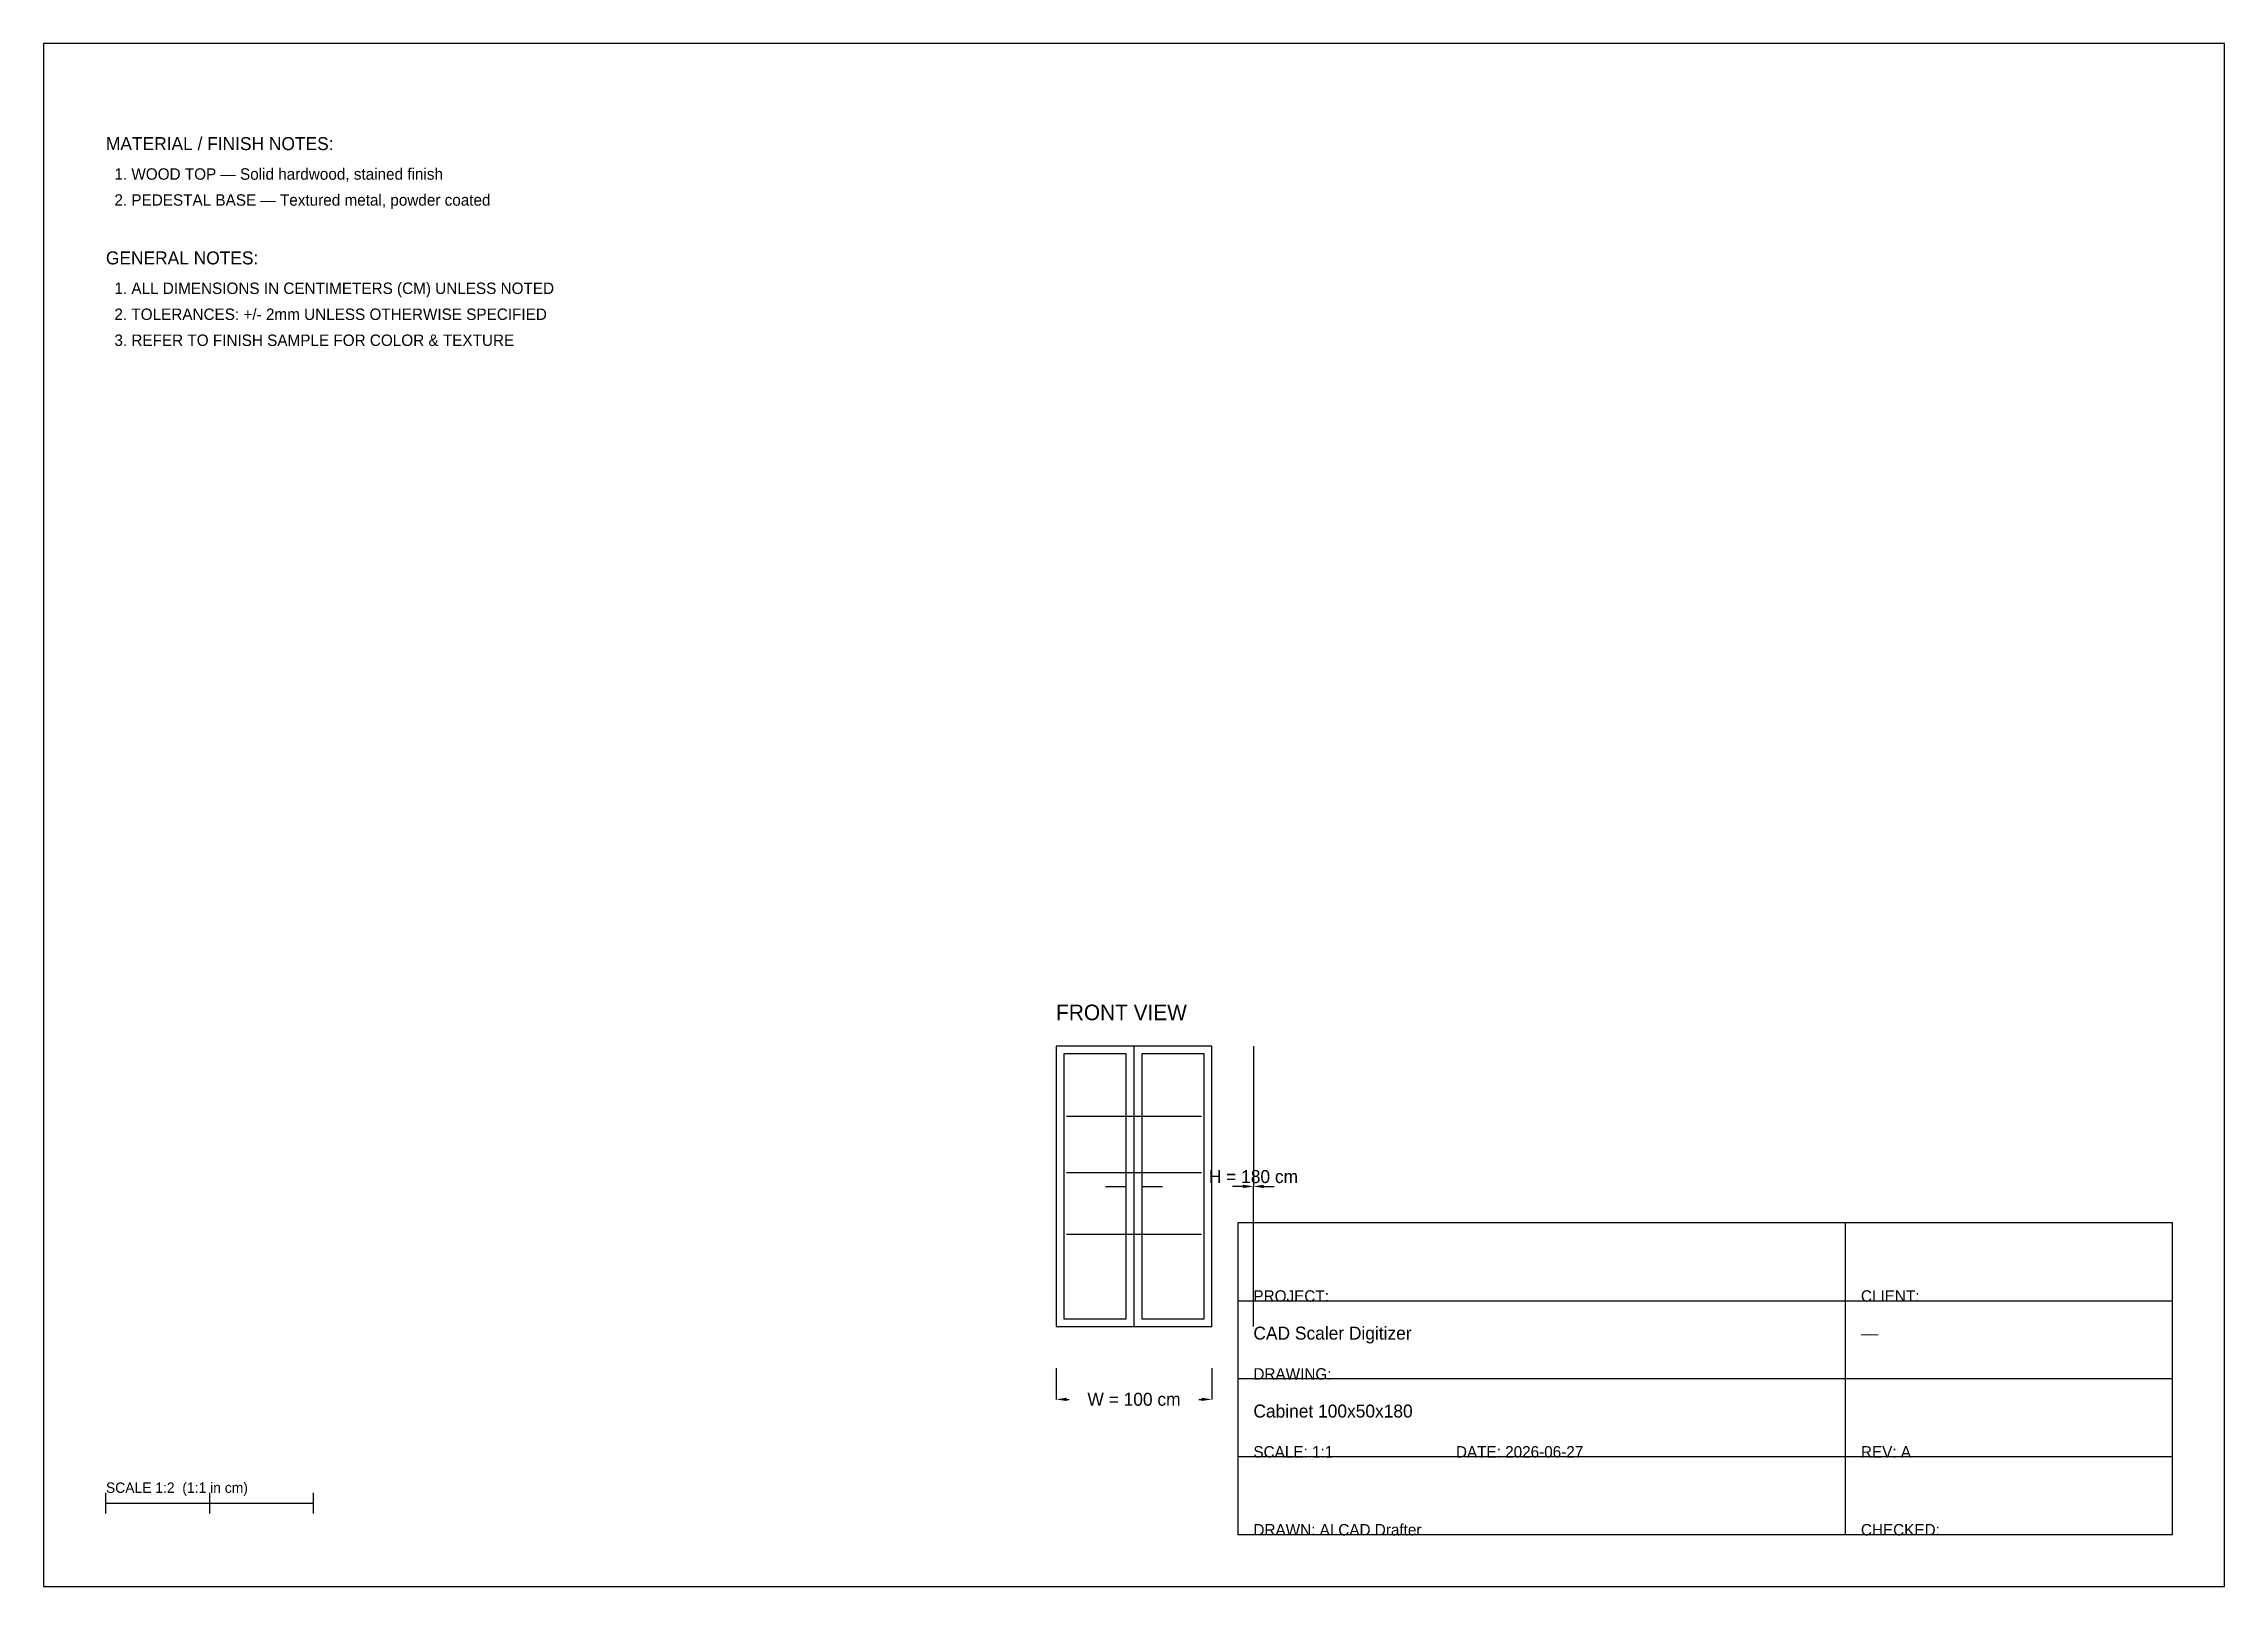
# Model space of a CAD drawing. Header units: metres. Extents: x 0 to 420, y 0 to 297.
import ezdxf

# ---------------------------------------------------------------- set-up
doc = ezdxf.new("R2010")
doc.units = ezdxf.units.M
for name, color, linetype in [('ANNOTATIONS', 2, 'CONTINUOUS'), ('BORDER', 7, 'CONTINUOUS'), ('CENTERLINES', 5, 'Continuous'), ('HIDDEN', 251, 'Continuous'), ('MTEXT', 2, 'CONTINUOUS'), ('OBJECT', 7, 'CONTINUOUS'), ('OUTLINE', 7, 'CONTINUOUS'), ('TITLE', 6, 'CONTINUOUS')]:
    doc.layers.add(name, color=color, linetype=linetype)
doc.dimstyles.get("Standard").update_dxf_attribs({"dimtxt": 2.5, "dimasz": 2.5, "dimexe": 1.25, "dimexo": 0.625, "dimtad": 1, "dimcen": 2.5, "dimazin": 3, "dimtfac": 1, "dimtmove": 0, "dimatfit": 3})

# ---------------------------------------------------------------- blocks, each defined once
blk = doc.blocks.new('_CLOSEDFILLED')
at = {"color": 0, "linetype": 'BYBLOCK'}
blk.add_solid([(-1, 0.16), (0, 0), (-1, -0.16)], dxfattribs=at)
blk = doc.blocks.new('*D1')
for p, q in [((233, 104), (233, 77)), ((231, 77), (229, 77)), ((233, 50), (233, 77)), ((233, 77), (233, 77)), ((235, 77), (237, 77))]:
    blk.add_line(p, q)
at = {"layer": 'Defpoints'}
for p in [(233, 104), (233, 77), (233, 50)]:
    blk.add_point(p, dxfattribs=at)
at = {"xscale": 2, "yscale": 2}
blk.add_blockref('_CLOSEDFILLED', (233, 77), dxfattribs=at)
at = {"xscale": 2, "yscale": 2, "rotation": 180}
blk.add_blockref('_CLOSEDFILLED', (233, 77), dxfattribs=at)
at = {"insert": (233, 78.875), "char_height": 2.5, "attachment_point": 5}
blk.add_mtext('H = 180 cm', dxfattribs=at)
blk = doc.blocks.new('*D2')
for p, q in [((195, 42), (195, 36)), ((225, 42), (225, 36)), ((197, 36), (197.5, 36)), ((222.5, 36), (223, 36))]:
    blk.add_line(p, q)
at = {"layer": 'Defpoints'}
for p in [(195, 42), (225, 42), (195, 36)]:
    blk.add_point(p, dxfattribs=at)
at = {"xscale": 2, "yscale": 2, "rotation": 180}
blk.add_blockref('_CLOSEDFILLED', (195, 36), dxfattribs=at)
at = {"xscale": 2, "yscale": 2}
blk.add_blockref('_CLOSEDFILLED', (225, 36), dxfattribs=at)
at = {"insert": (210, 36), "char_height": 2.5, "attachment_point": 5}
blk.add_mtext('W = 100 cm', dxfattribs=at)

msp = doc.modelspace()

# ---------------------------------------------------------------- linework, layer by layer
at = {"layer": 'BORDER'}
msp.add_lwpolyline([(0, 0), (420, 0), (420, 297), (0, 297)], close=True, dxfattribs=at)
at = {"layer": 'CENTERLINES'}
msp.add_line((210, 50), (210, 104), dxfattribs=at)
at = {"layer": 'HIDDEN'}
for p, q in [((197, 90.5), (223, 90.5)), ((197, 79.7), (223, 79.7)), ((197, 67.82), (223, 67.82))]:
    msp.add_line(p, q, dxfattribs=at)
for points in [[(196.5, 51.5), (208.5, 51.5), (208.5, 102.5), (196.5, 102.5)], [(211.5, 51.5), (223.5, 51.5), (223.5, 102.5), (211.5, 102.5)]]:
    msp.add_lwpolyline(points, close=True, dxfattribs=at)
at = {"layer": 'OBJECT'}
for p, q in [((204.5, 77), (208.5, 77)), ((211.5, 77), (215.5, 77))]:
    msp.add_line(p, q, dxfattribs=at)
at = {"layer": 'OUTLINE'}
msp.add_lwpolyline([(195, 50), (225, 50), (225, 104), (195, 104)], close=True, dxfattribs=at)
at = {"layer": 'TITLE'}
for p, q in [((347, 10), (347, 70)), ((230, 55), (410, 55)), ((230, 40), (410, 40)), ((230, 25), (410, 25)), ((12, 14), (12, 18)), ((32, 14), (32, 18)), ((52, 14), (52, 18)), ((12, 16), (52, 16))]:
    msp.add_line(p, q, dxfattribs=at)
msp.add_lwpolyline([(230, 10), (410, 10), (410, 70), (230, 70)], close=True, dxfattribs=at)

# ---------------------------------------------------------------- texts
at = {"layer": 'ANNOTATIONS', "insert": (195, 112), "char_height": 3, "attachment_point": 1}
msp.add_mtext('FRONT VIEW', dxfattribs=at)
at = {"layer": 'MTEXT', "attachment_point": 1}
for s, insert, char_height in [('MATERIAL / FINISH NOTES:', (12, 279), 2.5), ('  1. WOOD TOP — Solid hardwood, stained finish', (12, 273), 2.2), ('  2. PEDESTAL BASE — Textured metal, powder coated', (12, 268), 2.2), ('GENERAL NOTES:', (12, 257), 2.5), ('  1. ALL DIMENSIONS IN CENTIMETERS (CM) UNLESS NOTED', (12, 251), 2.2), ('  2. TOLERANCES: +/- 2mm UNLESS OTHERWISE SPECIFIED', (12, 246), 2.2), ('  3. REFER TO FINISH SAMPLE FOR COLOR & TEXTURE', (12, 241), 2.2)]:
    msp.add_mtext(s, dxfattribs=dict(at, insert=insert, char_height=char_height))
at = {"layer": 'TITLE', "attachment_point": 1}
for s, insert, char_height in [('PROJECT:', (233, 57), 2.2), ('CLIENT:', (350, 57), 2.2), ('CAD Scaler Digitizer', (233, 50), 2.5), ('—', (350, 50), 2.5), ('DRAWING:', (233, 42), 2.2), ('Cabinet 100x50x180', (233, 35), 2.5), ('SCALE: 1:1', (233, 27), 2.2), ('DATE: 2026-06-27', (272, 27), 2.2), ('REV: A', (350, 27), 2.2), ('SCALE 1:2  (1:1 in cm)', (12, 20), 2), ('DRAWN: AI CAD Drafter', (233, 12), 2.2), ('CHECKED:', (350, 12), 2.2)]:
    msp.add_mtext(s, dxfattribs=dict(at, insert=insert, char_height=char_height))

# ---------------------------------------------------------------- dimensions: what is measured, and where the dimension line sits
for base, p1, p2, text, picture, middle in [((233, 77), (233, 50), (233, 104), 'H = 180 cm', '*D1', (233, 78.88)), ((195, 36), (195, 42), (225, 42), 'W = 100 cm', '*D2', (210, 36))]:
    dim = msp.add_linear_dim(base=base, p1=p1, p2=p2, text=text, dimstyle='Standard', override={"dimtxt": 2.5, "dimasz": 2, "dimdec": 0})
    dim.commit()
    dim.dimension.update_dxf_attribs({"geometry": picture, "text_midpoint": middle})

doc.saveas('drawing.dxf')
